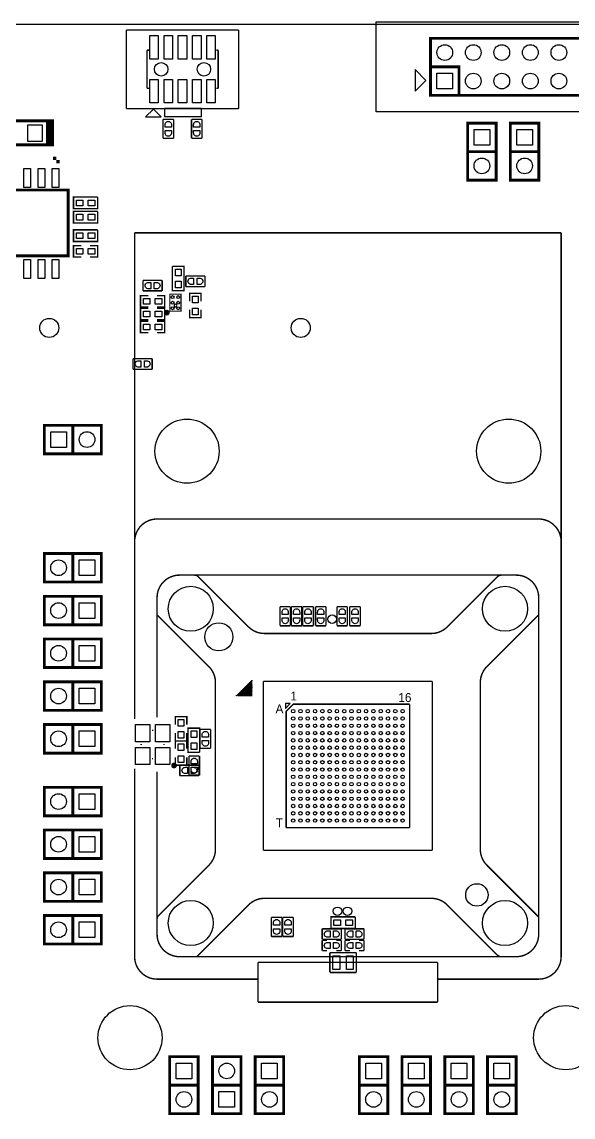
# Model space of a CAD drawing. Extents: x -163 to 81, y -104 to 74.
# Drawn here: x -29 to 20.1, y -31.3 to 66.3 of the extents above; entities that cross this region are included whole.
import ezdxf
from ezdxf.enums import TextEntityAlignment as Align

# ---------------------------------------------------------------- set-up
doc = ezdxf.new("R2010")
doc.units = 0
for name, color, linetype in [('BG_OUTLINE', 254, 'CONTINUOUS'), ('PG_DISPLAY_TOP', 85, 'CONTINUOUS'), ('PG_SILKSCREEN_TOP', 7, 'CONTINUOUS'), ('PIN_TOP', 143, 'CONTINUOUS')]:
    doc.layers.add(name, color=color, linetype=linetype)

msp = doc.modelspace()

# ---------------------------------------------------------------- linework, layer by layer
at = {"layer": 'BG_OUTLINE'}
msp.add_lwpolyline([(-125.323854, -63.92799), (74.676, -63.92799), (74.676, 66.072004), (-125.323854, 66.072004)], close=True, dxfattribs=at)
at = {"layer": 'PG_DISPLAY_TOP'}
for points in [[(2.52603, 66.294), (32.52597, 66.294)], [(2.52603, 58.294016), (2.52603, 66.294)], [(32.52597, 58.294016), (2.52603, 58.294016)]]:
    msp.add_lwpolyline(points, dxfattribs=at)
at = {"layer": 'PG_SILKSCREEN_TOP'}
for points, const_width in [([(-19.73199, 65.572132), (-19.73199, 58.571892)], 0.127), ([(-9.73201, 65.572132), (-19.73199, 65.572132)], 0.127), ([(-9.73201, 58.571892), (-9.73201, 65.572132)], 0.127), ([(7.366, 64.834008), (27.686, 64.834008), (27.686, 59.754008), (7.366, 59.754008), (7.366, 64.834008)], 0.254), ([(-17.907, 60.37199), (-17.907, 63.772034)], 0.127), ([(-17.907, 63.772034), (-17.731994, 63.772034)], 0.127), ([(-11.732006, 63.772034), (-11.557, 63.772034)], 0.127), ([(-11.557, 63.772034), (-11.557, 60.37199)], 0.127), ([(7.366, 62.294008), (9.906, 62.294008), (9.906, 59.754008)], 0.254), ([(-17.731994, 60.37199), (-17.907, 60.37199)], 0.127), ([(-11.557, 60.37199), (-11.732006, 60.37199)], 0.127), ([(-19.73199, 58.571892), (-9.73201, 58.571892)], 0.127), ([(-26.5938, 57.4802), (-30.9372, 57.4802), (-30.9372, 55.3466), (-26.5684, 55.3466), (-26.5684, 57.4802), (-26.7716, 57.4802), (-26.7716, 55.3974)], 0.254), ([(-26.5684, 55.3466), (-26.3144, 55.3466), (-26.3144, 57.4802), (-26.7716, 57.4802)], 0.254), ([(-16.4719, 55.9181), (-16.4719, 57.6199)], 0.127), ([(-16.4719, 57.6199), (-15.5321, 57.6199)], 0.127), ([(-15.5321, 55.9181), (-15.5321, 57.6199)], 0.127), ([(-13.9319, 55.9181), (-13.9319, 57.6199)], 0.127), ([(-13.9319, 57.6199), (-12.9921, 57.6199)], 0.127), ([(-12.9921, 55.9181), (-12.9921, 57.6199)], 0.127), ([(13.208, 57.277), (13.208, 52.197), (10.668, 52.197), (10.668, 57.277), (13.208, 57.277)], 0.254), ([(17.018, 57.277), (17.018, 52.197), (14.478, 52.197), (14.478, 57.277), (17.018, 57.277)], 0.254), ([(-16.4719, 55.9181), (-15.5321, 55.9181)], 0.127), ([(-13.9319, 55.9181), (-12.9921, 55.9181)], 0.127), ([(13.208, 54.737), (10.668, 54.737)], 0.254), ([(17.018, 54.737), (14.478, 54.737)], 0.254), ([(-25.9715, 53.992018), (-25.9715, 53.978048), (-25.974548, 53.978048)], 0.599948), ([(-24.919686, 49.76495), (-24.919686, 45.451014), (-30.969458, 45.451014), (-30.969458, 51.32197), (-24.919686, 51.32197), (-24.919686, 49.76495)], 0.249936), ([(-22.2885, 50.6857), (-24.4475, 50.6857), (-24.4475, 49.6443), (-22.2885, 49.6443), (-22.2885, 50.67808)], 0.127), ([(-22.2885, 49.4157), (-24.4475, 49.4157), (-24.4475, 48.3743), (-22.2885, 48.3743), (-22.2885, 49.40808)], 0.127), ([(-22.2885, 47.7647), (-24.4475, 47.7647), (-24.4475, 46.7233), (-22.2885, 46.7233), (-22.2885, 47.75708)], 0.127), ([(18.999962, 47.500032), (-18.999962, 47.500032)], 0.127), ([(-18.999962, 47.500032), (-18.999962, 8.400034)], 0.127), ([(18.999962, 47.500032), (18.999962, 8.400034)], 0.127), ([(-23.749, 46.355), (-24.4475, 46.355), (-24.4475, 45.339), (-23.749, 45.339)], 0.127), ([(-22.987, 46.355), (-22.2885, 46.355), (-22.2885, 45.339), (-22.987, 45.339)], 0.127), ([(-15.6337, 44.5135), (-15.6337, 42.3545), (-14.5923, 42.3545), (-14.5923, 44.5135), (-15.62608, 44.5135)], 0.127), ([(-16.5481, 43.2689), (-18.2499, 43.2689)], 0.127), ([(-18.2499, 42.3291), (-18.2499, 43.2689)], 0.127), ([(-16.5481, 42.3291), (-16.5481, 43.2689)], 0.127), ([(-14.4399, 43.6499), (-12.7381, 43.6499)], 0.127), ([(-14.4399, 43.6499), (-14.4399, 42.7101)], 0.127), ([(-12.7381, 43.6499), (-12.7381, 42.7101)], 0.127), ([(-17.78, 41.91), (-18.4785, 41.91), (-18.4785, 40.894), (-17.78, 40.894)], 0.127), ([(-16.5481, 42.3291), (-18.2499, 42.3291)], 0.127), ([(-17.018, 41.91), (-16.3195, 41.91), (-16.3195, 40.894), (-17.018, 40.894)], 0.127), ([(-15.867126, 42.025062), (-15.867126, 40.524938), (-14.866874, 40.524938), (-14.866874, 42.025062), (-15.867126, 42.025062)], 0.100076), ([(-14.4399, 42.7101), (-12.7381, 42.7101)], 0.127), ([(-14.097, 41.402), (-14.097, 42.1005), (-13.081, 42.1005), (-13.081, 41.402)], 0.127), ([(-17.78, 40.767), (-18.4785, 40.767), (-18.4785, 39.751), (-17.78, 39.751)], 0.127), ([(-17.018, 40.767), (-16.3195, 40.767), (-16.3195, 39.751), (-17.018, 39.751)], 0.127), ([(-14.097, 40.64), (-14.097, 39.9415), (-13.081, 39.9415), (-13.081, 40.64)], 0.127), ([(-17.78, 38.608), (-18.4785, 38.608), (-18.4785, 39.624), (-17.78, 39.624)], 0.127), ([(-17.018, 38.608), (-16.3195, 38.608), (-16.3195, 39.624), (-17.018, 39.624)], 0.127), ([(-17.4371, 36.2839), (-19.1389, 36.2839)], 0.127), ([(-19.1389, 35.3441), (-19.1389, 36.2839)], 0.127), ([(-17.4371, 35.3441), (-17.4371, 36.2839)], 0.127), ([(-17.4371, 35.3441), (-19.1389, 35.3441)], 0.127), ([(-27.051, 30.353), (-21.971, 30.353), (-21.971, 27.813), (-27.051, 27.813), (-27.051, 30.353)], 0.254), ([(-24.511, 30.353), (-24.511, 27.813)], 0.254), ([(16.999966, 21.999956), (-16.999966, 21.999956)], 0.127), ([(-18.999962, 19.99996), (-18.999962, 4.191)], 0.127), ([(18.999962, 19.99996), (18.999962, -16.999966)], 0.127), ([(-21.971, 16.383), (-27.051, 16.383), (-27.051, 18.923), (-21.971, 18.923), (-21.971, 16.383)], 0.254), ([(-24.511, 16.383), (-24.511, 18.923)], 0.254), ([(-14.99997, 16.999966), (-13.67155, 16.999966)], 0.127), ([(-13.67155, 16.999966), (13.67155, 16.999966)], 0.127), ([(-13.317982, 16.853662), (-8.850122, 12.385802)], 0.127), ([(8.850376, 12.385802), (13.317982, 16.853662)], 0.127), ([(13.67155, 16.999966), (14.99997, 16.999966)], 0.127), ([(-21.971, 12.573), (-27.051, 12.573), (-27.051, 15.113), (-21.971, 15.113), (-21.971, 12.573)], 0.254), ([(-24.511, 12.573), (-24.511, 15.113)], 0.254), ([(-16.999966, 13.46454), (-16.999966, 14.99997)], 0.127), ([(16.999966, 14.99997), (16.999966, 13.46454)], 0.127), ([(-6.0579, 12.4841), (-6.0579, 14.1859)], 0.127), ([(-6.0579, 14.1859), (-5.1181, 14.1859)], 0.127), ([(-5.1181, 12.4841), (-5.1181, 14.1859)], 0.127), ([(-5.0419, 12.4841), (-5.0419, 14.1859)], 0.127), ([(-5.0419, 14.1859), (-4.1021, 14.1859)], 0.127), ([(-4.1021, 12.4841), (-4.1021, 14.1859)], 0.127), ([(-4.0259, 12.4841), (-4.0259, 14.1859)], 0.127), ([(-4.0259, 14.1859), (-3.0861, 14.1859)], 0.127), ([(-3.0861, 12.4841), (-3.0861, 14.1859)], 0.127), ([(-2.8829, 12.4841), (-2.8829, 14.1859)], 0.127), ([(-2.8829, 14.1859), (-1.9431, 14.1859)], 0.127), ([(-1.9431, 12.4841), (-1.9431, 14.1859)], 0.127), ([(-0.9779, 12.4841), (-0.9779, 14.1859)], 0.127), ([(-0.9779, 14.1859), (-0.0381, 14.1859)], 0.127), ([(-0.0381, 12.4841), (-0.0381, 14.1859)], 0.127), ([(0.1651, 12.4841), (0.1651, 14.1859)], 0.127), ([(0.1651, 14.1859), (1.1049, 14.1859)], 0.127), ([(1.1049, 12.4841), (1.1049, 14.1859)], 0.127), ([(-16.999966, 4.318), (-16.999966, 13.46454)], 0.127), ([(-12.385802, 8.850376), (-16.999966, 13.46454)], 0.127), ([(16.999966, 13.46454), (12.385802, 8.850376)], 0.127), ([(16.999966, 13.46454), (16.999966, -13.46454)], 0.127), ([(-7.436104, 11.800078), (7.436104, 11.800078)], 0.127), ([(-6.0579, 12.4841), (-5.1181, 12.4841)], 0.127), ([(-5.0419, 12.4841), (-4.1021, 12.4841)], 0.127), ([(-4.0259, 12.4841), (-3.0861, 12.4841)], 0.127), ([(-2.8829, 12.4841), (-1.9431, 12.4841)], 0.127), ([(-0.9779, 12.4841), (-0.0381, 12.4841)], 0.127), ([(0.1651, 12.4841), (1.1049, 12.4841)], 0.127), ([(-21.971, 8.763), (-27.051, 8.763), (-27.051, 11.303), (-21.971, 11.303), (-21.971, 8.763)], 0.254), ([(-24.511, 8.763), (-24.511, 11.303)], 0.254), ([(-21.971, 4.953), (-27.051, 4.953), (-27.051, 7.493), (-21.971, 7.493), (-21.971, 4.953)], 0.254), ([(-24.511, 4.953), (-24.511, 7.493)], 0.254), ([(-11.799824, -7.436104), (-11.799824, 7.436104)], 0.127), ([(-8.560816, 7.591298), (-8.558276, 7.591298), (-8.558276, 6.25221), (-9.774174, 6.25221), (-9.774174, 6.377686), (-8.560816, 7.591298), (-8.586216, 7.591298), (-9.915652, 6.261608), (-9.917938, 6.261608), (-9.908286, 6.25221), (-8.68426, 6.25221), (-8.56488, 6.37159), (-8.56488, 6.480048), (-8.569198, 6.484366), (-8.7757, 6.277864), (-8.7757, 6.273546), (-8.852154, 6.273546), (-8.877808, 6.2992), (-8.609584, 6.567424), (-8.581898, 6.567424), (-8.845804, 6.303518), (-9.74217, 6.303518), (-9.680448, 6.364986), (-8.837422, 6.364986), (-8.89889, 6.426708), (-9.67613, 6.426708), (-9.661398, 6.441694), (-8.686292, 6.441694), (-8.754364, 6.51002), (-9.565386, 6.51002), (-9.516618, 6.558788), (-8.63092, 6.558788), (-8.679688, 6.60781), (-9.456928, 6.60781), (-9.443974, 6.62051), (-8.581898, 6.62051), (-8.662924, 6.701536), (-9.375902, 6.701536), (-9.348216, 6.729222), (-8.594598, 6.729222), (-8.664702, 6.799326), (-9.29513, 6.799326), (-9.263126, 6.83133), (-8.598916, 6.83133), (-8.628634, 6.861048), (-9.190736, 6.861048), (-9.1313, 6.920738), (-8.592566, 6.920738), (-8.647938, 6.97611), (-9.079992, 6.97611), (-9.028938, 7.027164), (-8.579866, 7.027164), (-8.626602, 7.0739), (-9.007602, 7.0739), (-8.954516, 7.12724), (-8.590534, 7.12724), (-8.645906, 7.182612), (-8.899144, 7.182612), (-8.843772, 7.237984), (-8.581898, 7.237984), (-8.634984, 7.291324), (-8.78205, 7.291324), (-8.730996, 7.342378), (-8.607552, 7.342378), (-8.660638, 7.395464), (-8.69696, 7.395464), (-8.634984, 7.457186), (-8.62457, 7.457186)], 0.100076), ([(-7.532116, -7.532116), (-7.532116, 7.532116)], 0.127), ([(-7.532116, 7.532116), (7.532116, 7.532116)], 0.127), ([(7.532116, 7.532116), (7.532116, -7.532116)], 0.127), ([(11.800078, -7.436104), (11.800078, 7.436104)], 0.127), ([(-5.500116, -5.500116), (-5.500116, 4.865116), (-4.865116, 5.500116), (5.500116, 5.500116)], 0.127), ([(5.500116, -5.500116), (5.500116, 5.500116)], 0.127), ([(-14.351, 3.683), (-14.351, 4.3815), (-15.367, 4.3815), (-15.367, 3.683)], 0.127), ([(-21.971, 1.143), (-27.051, 1.143), (-27.051, 3.683), (-21.971, 3.683), (-21.971, 1.143)], 0.254), ([(-24.511, 1.143), (-24.511, 3.683)], 0.254), ([(-17.4498, 3.175), (-17.3482, 3.175)], 0.127), ([(-14.351, 2.921), (-14.351, 2.2225), (-15.367, 2.2225), (-15.367, 2.921)], 0.127), ([(-13.1953, 1.2065), (-13.1953, 3.3655), (-14.2367, 3.3655), (-14.2367, 1.2065), (-13.20292, 1.2065)], 0.127), ([(-13.1699, 1.5621), (-13.1699, 3.2639)], 0.127), ([(-13.1699, 3.2639), (-12.2301, 3.2639)], 0.127), ([(-12.2301, 1.5621), (-12.2301, 3.2639)], 0.127), ([(-18.415, 1.8542), (-18.415, 1.9558)], 0.127), ([(-16.383, 1.8542), (-16.383, 1.9558)], 0.127), ([(-15.367, 1.524), (-15.367, 2.2225), (-14.351, 2.2225), (-14.351, 1.524)], 0.127), ([(-13.1699, 1.5621), (-12.2301, 1.5621)], 0.127), ([(-17.4498, 0.635), (-17.3736, 0.635)], 0.127), ([(-15.367, 0.762), (-15.367, 0.0635), (-14.351, 0.0635), (-14.351, 0.762)], 0.127), ([(-13.2715, 0.0635), (-14.9733, 0.0635)], 0.127), ([(-14.9733, -0.8763), (-14.9733, 0.0635)], 0.127), ([(-14.1605, -0.8255), (-14.1605, 0.8763)], 0.127), ([(-14.1605, 0.8763), (-13.2207, 0.8763)], 0.127), ([(-13.2715, -0.8763), (-13.2715, 0.0635)], 0.127), ([(-13.2207, -0.8255), (-13.2207, 0.8763)], 0.127), ([(-18.999962, -0.254), (-18.999962, -16.999966)], 0.127), ([(-16.999966, -13.67155), (-16.999966, -0.508)], 0.127), ([(-13.2715, -0.8763), (-14.9733, -0.8763)], 0.127), ([(-14.1605, -0.8255), (-13.2207, -0.8255)], 0.127), ([(-21.971, -4.445), (-27.051, -4.445), (-27.051, -1.905), (-21.971, -1.905), (-21.971, -4.445)], 0.254), ([(-24.511, -4.445), (-24.511, -1.905)], 0.254), ([(-21.971, -8.255), (-27.051, -8.255), (-27.051, -5.715), (-21.971, -5.715), (-21.971, -8.255)], 0.254), ([(-24.511, -8.255), (-24.511, -5.715)], 0.254), ([(-5.500116, -5.500116), (5.500116, -5.500116)], 0.127), ([(7.532116, -7.532116), (-7.532116, -7.532116)], 0.127), ([(-21.971, -12.065), (-27.051, -12.065), (-27.051, -9.525), (-21.971, -9.525), (-21.971, -12.065)], 0.254), ([(-24.511, -12.065), (-24.511, -9.525)], 0.254), ([(-16.853408, -13.317982), (-12.385802, -8.850122)], 0.127), ([(12.385802, -8.850122), (16.999966, -13.46454)], 0.127), ([(-8.850122, -12.385802), (-13.46454, -16.999966)], 0.127), ([(-7.436104, -11.799824), (7.436104, -11.799824)], 0.127), ([(13.317982, -16.853408), (8.850376, -12.385802)], 0.127), ([(-21.971, -15.875), (-27.051, -15.875), (-27.051, -13.335), (-21.971, -13.335), (-21.971, -15.875)], 0.254), ([(-24.511, -15.875), (-24.511, -13.335)], 0.254), ([(-16.999966, -14.99997), (-16.999966, -13.67155)], 0.127), ([(-5.8801, -13.5001), (-6.8199, -13.5001)], 0.127), ([(-6.8199, -13.5001), (-6.8199, -15.2019)], 0.127), ([(-5.8801, -13.5001), (-5.8801, -15.2019)], 0.127), ([(-4.8641, -13.5001), (-5.8039, -13.5001)], 0.127), ([(-5.8039, -13.5001), (-5.8039, -15.2019)], 0.127), ([(-4.8641, -13.5001), (-4.8641, -15.2019)], 0.127), ([(0.655828, -13.4493), (-1.503172, -13.4493), (-1.503172, -14.4907), (0.655828, -14.4907), (0.655828, -13.45692)], 0.127), ([(16.999966, -13.46454), (16.999966, -14.99997)], 0.127), ([(-0.588772, -14.5161), (-2.290572, -14.5161)], 0.127), ([(-2.290572, -15.4559), (-2.290572, -14.5161)], 0.127), ([(-0.588772, -15.4559), (-0.588772, -14.5161)], 0.127), ([(-0.258572, -14.5161), (1.443228, -14.5161)], 0.127), ([(-0.258572, -14.5161), (-0.258572, -15.4559)], 0.127), ([(1.443228, -14.5161), (1.443228, -15.4559)], 0.127), ([(-5.8801, -15.2019), (-6.8199, -15.2019)], 0.127), ([(-4.8641, -15.2019), (-5.8039, -15.2019)], 0.127), ([(-0.588772, -15.4559), (-2.290572, -15.4559)], 0.127), ([(-2.290572, -16.4719), (-2.290572, -15.5321)], 0.127), ([(-1.846072, -15.5321), (-2.290572, -15.5321)], 0.127), ([(-0.588772, -15.5321), (-1.033272, -15.5321)], 0.127), ([(-0.588772, -16.4719), (-0.588772, -15.5321)], 0.127), ([(-0.258572, -15.4559), (1.443228, -15.4559)], 0.127), ([(-0.258572, -15.5321), (0.185928, -15.5321)], 0.127), ([(-0.258572, -15.5321), (-0.258572, -16.4719)], 0.127), ([(0.998728, -15.5321), (1.443228, -15.5321)], 0.127), ([(1.443228, -15.5321), (1.443228, -16.4719)], 0.127), ([(-1.846072, -16.4719), (-2.290572, -16.4719)], 0.127), ([(-1.604518, -18.406872), (-1.604518, -16.644874)], 0.127), ([(-1.604518, -16.644874), (0.757428, -16.644874)], 0.127), ([(-0.588772, -16.4719), (-1.033272, -16.4719)], 0.127), ([(-0.258572, -16.4719), (0.185928, -16.4719)], 0.127), ([(0.757428, -16.644874), (0.757428, -18.406872)], 0.127), ([(0.998728, -16.4719), (1.443228, -16.4719)], 0.127), ([(-13.46454, -16.999966), (-14.99997, -16.999966)], 0.127), ([(13.67155, -16.999966), (-13.46454, -16.999966)], 0.127), ([(7.999984, -17.499838), (-7.999984, -17.499838)], 0.127), ([(-7.999984, -17.499838), (-7.999984, -21.049996)], 0.127), ([(7.999984, -17.499838), (7.999984, -21.049996)], 0.127), ([(14.99997, -16.999966), (13.67155, -16.999966)], 0.127), ([(0.757428, -18.406872), (-1.604518, -18.406872)], 0.127), ([(-7.999984, -18.999962), (-16.999966, -18.999962)], 0.127), ([(16.999966, -18.999962), (7.999984, -18.999962)], 0.127), ([(7.999984, -21.049996), (-7.999984, -21.049996)], 0.127), ([(-13.335, -25.908), (-13.335, -30.988), (-15.875, -30.988), (-15.875, -25.908), (-13.335, -25.908)], 0.254), ([(-12.065, -30.988), (-12.065, -25.908), (-9.525, -25.908), (-9.525, -30.988), (-12.065, -30.988)], 0.254), ([(-5.715, -25.908), (-5.715, -30.988), (-8.255, -30.988), (-8.255, -25.908), (-5.715, -25.908)], 0.254), ([(3.556, -25.908), (3.556, -30.988), (1.016, -30.988), (1.016, -25.908), (3.556, -25.908)], 0.254), ([(7.366, -25.908), (7.366, -30.988), (4.826, -30.988), (4.826, -25.908), (7.366, -25.908)], 0.254), ([(11.176, -25.908), (11.176, -30.988), (8.636, -30.988), (8.636, -25.908), (11.176, -25.908)], 0.254), ([(14.986, -25.908), (14.986, -30.988), (12.446, -30.988), (12.446, -25.908), (14.986, -25.908)], 0.254), ([(-13.335, -28.448), (-15.875, -28.448)], 0.254), ([(-12.065, -28.448), (-9.525, -28.448)], 0.254), ([(-5.715, -28.448), (-8.255, -28.448)], 0.254), ([(3.556, -28.448), (1.016, -28.448)], 0.254), ([(7.366, -28.448), (4.826, -28.448)], 0.254), ([(11.176, -28.448), (8.636, -28.448)], 0.254), ([(14.986, -28.448), (12.446, -28.448)], 0.254)]:
    msp.add_lwpolyline(points, dxfattribs=dict(at, const_width=const_width))
for points in [[(6.955536, 61.087), (5.998464, 62.044072), (5.998464, 60.129928)], [(-16.331946, 58.571892), (-16.331946, 57.872122), (-13.031978, 57.872122), (-13.031978, 58.571892)], [(-17.331944, 58.522108), (-18.031968, 57.822084), (-16.63192, 57.822084)], [(-5.563616, 5.563616), (-5.563616, 5.128006), (-5.128006, 5.563616)]]:
    msp.add_lwpolyline(points, close=True, dxfattribs=at)
msp.add_lwpolyline([(-15.241778, 41.025064, 1), (-15.492222, 41.024936, 1)], format="xyb", close=True, dxfattribs=at)
for points, const_width in [([(-16.002, 40.386, 1.000339), (-16.256254, 40.385746, 0.999661), (-16.002, 40.386)], 0.254), ([(-16.999966, 21.999956, 0.41422), (-18.999962, 19.99996)], 0.127), ([(18.999962, 19.99996, 0.41423), (16.999966, 21.999956)], 0.127), ([(-14.99997, 16.999966, 0.414219), (-16.999966, 14.99997)], 0.127), ([(-13.317982, 16.853662, 0.198897), (-13.67155, 16.999966)], 0.127), ([(13.67155, 16.999966, 0.198886), (13.317982, 16.853662)], 0.127), ([(16.999966, 14.99997, 0.414236), (14.99997, 16.999966)], 0.127), ([(-8.850122, 12.385802, 0.198886), (-7.436104, 11.800078)], 0.127), ([(7.436104, 11.800078, 0.198915), (8.850376, 12.385802)], 0.127), ([(-11.799824, 7.436104, 0.198926), (-12.385802, 8.850376)], 0.127), ([(12.385802, 8.850376, 0.198915), (11.800078, 7.436104)], 0.127), ([(-15.355824, 0.037084, 1.000339), (-15.610078, 0.03683, 0.999661), (-15.355824, 0.037084)], 0.254), ([(-12.385802, -8.850122, 0.198896), (-11.799824, -7.436104)], 0.127), ([(11.800078, -7.436104, 0.198886), (12.385802, -8.850122)], 0.127), ([(-7.436104, -11.799824, 0.198896), (-8.850122, -12.385802)], 0.127), ([(8.850376, -12.385802, 0.198926), (7.436104, -11.799824)], 0.127), ([(-16.853408, -13.317982, 0.198952), (-16.999966, -13.67155)], 0.127), ([(-16.999966, -14.99997, 0.414207), (-14.99997, -16.999966)], 0.127), ([(14.99997, -16.999966, 0.414219), (16.999966, -14.99997)], 0.127), ([(-18.999962, -16.999966, 0.41421), (-16.999966, -18.999962)], 0.127), ([(13.317982, -16.853408, 0.198942), (13.67155, -16.999966)], 0.127), ([(16.999966, -18.999962, 0.41422), (18.999962, -16.999966)], 0.127)]:
    msp.add_lwpolyline(points, format="xyb", dxfattribs=dict(at, const_width=const_width))
at = {"layer": 'PIN_TOP'}
for points in [[(-17.653, 62.96787), (-17.653, 65.07607), (-16.891, 65.07607), (-16.891, 62.96787)], [(-16.383, 62.96787), (-16.383, 65.07607), (-15.621, 65.07607), (-15.621, 62.96787)], [(-15.113, 62.96787), (-15.113, 65.07607), (-14.351, 65.07607), (-14.351, 62.96787)], [(-13.843, 62.96787), (-13.843, 65.07607), (-13.081, 65.07607), (-13.081, 62.96787)], [(-12.573, 62.96787), (-12.573, 65.07607), (-11.811, 65.07607), (-11.811, 62.96787)], [(7.9375, 60.325508), (7.9375, 61.722508), (9.3345, 61.722508), (9.3345, 60.325508)], [(-17.653, 59.067954), (-17.653, 61.176154), (-16.891, 61.176154), (-16.891, 59.067954)], [(-16.383, 59.067954), (-16.383, 61.176154), (-15.621, 61.176154), (-15.621, 59.067954)], [(-15.113, 59.067954), (-15.113, 61.176154), (-14.351, 61.176154), (-14.351, 59.067954)], [(-13.843, 59.067954), (-13.843, 61.176154), (-13.081, 61.176154), (-13.081, 59.067954)], [(-12.573, 59.067954), (-12.573, 61.176154), (-11.811, 61.176154), (-11.811, 59.067954)], [(-27.23134, 57.1373), (-27.23134, 55.6387), (-28.52674, 55.6387), (-28.52674, 57.1373)], [(11.2395, 56.7055), (12.6365, 56.7055), (12.6365, 55.3085), (11.2395, 55.3085)], [(15.0495, 56.7055), (16.4465, 56.7055), (16.4465, 55.3085), (15.0495, 55.3085)], [(-28.879546, 53.237003), (-28.279598, 53.237003), (-28.279598, 51.536981), (-28.879546, 51.536981)], [(-27.609546, 53.237003), (-27.009598, 53.237003), (-27.009598, 51.536981), (-27.609546, 51.536981)], [(-26.339546, 53.237003), (-25.739598, 53.237003), (-25.739598, 51.536981), (-26.339546, 51.536981)], [(-23.6093, 50.419), (-23.6093, 49.911), (-24.1935, 49.911), (-24.1935, 50.419)], [(-22.5425, 50.419), (-22.5425, 49.911), (-23.1267, 49.911), (-23.1267, 50.419)], [(-23.6093, 49.149), (-23.6093, 48.641), (-24.1935, 48.641), (-24.1935, 49.149)], [(-22.5425, 49.149), (-22.5425, 48.641), (-23.1267, 48.641), (-23.1267, 49.149)], [(-23.6093, 47.498), (-23.6093, 46.99), (-24.1935, 46.99), (-24.1935, 47.498)], [(-22.5425, 47.498), (-22.5425, 46.99), (-23.1267, 46.99), (-23.1267, 47.498)], [(-24.1935, 45.593), (-24.1935, 46.101), (-23.6093, 46.101), (-23.6093, 45.593)], [(-23.1267, 45.593), (-23.1267, 46.101), (-22.5425, 46.101), (-22.5425, 45.593)], [(-28.879546, 45.136943), (-28.279598, 45.136943), (-28.279598, 43.436921), (-28.879546, 43.436921)], [(-27.609546, 45.136943), (-27.009598, 45.136943), (-27.009598, 43.436921), (-27.609546, 43.436921)], [(-26.339546, 45.136943), (-25.739598, 45.136943), (-25.739598, 43.436921), (-26.339546, 43.436921)], [(-15.367, 44.2595), (-14.859, 44.2595), (-14.859, 43.6753), (-15.367, 43.6753)], [(-15.367, 43.1927), (-14.859, 43.1927), (-14.859, 42.6085), (-15.367, 42.6085)], [(-18.2245, 41.148), (-18.2245, 41.656), (-17.6403, 41.656), (-17.6403, 41.148)], [(-17.1577, 41.148), (-17.1577, 41.656), (-16.5735, 41.656), (-16.5735, 41.148)], [(-13.335, 41.2623), (-13.843, 41.2623), (-13.843, 41.8465), (-13.335, 41.8465)], [(-18.2245, 40.005), (-18.2245, 40.513), (-17.6403, 40.513), (-17.6403, 40.005)], [(-17.1577, 40.005), (-17.1577, 40.513), (-16.5735, 40.513), (-16.5735, 40.005)], [(-13.335, 40.1955), (-13.843, 40.1955), (-13.843, 40.7797), (-13.335, 40.7797)], [(-17.6403, 39.37), (-17.6403, 38.862), (-18.2245, 38.862), (-18.2245, 39.37)], [(-16.5735, 39.37), (-16.5735, 38.862), (-17.1577, 38.862), (-17.1577, 39.37)], [(-26.4795, 28.3845), (-26.4795, 29.7815), (-25.0825, 29.7815), (-25.0825, 28.3845)], [(-22.5425, 18.3515), (-22.5425, 16.9545), (-23.9395, 16.9545), (-23.9395, 18.3515)], [(-22.5425, 14.5415), (-22.5425, 13.1445), (-23.9395, 13.1445), (-23.9395, 14.5415)], [(-22.5425, 10.7315), (-22.5425, 9.3345), (-23.9395, 9.3345), (-23.9395, 10.7315)], [(-22.5425, 6.9215), (-22.5425, 5.5245), (-23.9395, 5.5245), (-23.9395, 6.9215)], [(-15.113, 4.1275), (-14.605, 4.1275), (-14.605, 3.5433), (-15.113, 3.5433)], [(-22.5425, 3.1115), (-22.5425, 1.7145), (-23.9395, 1.7145), (-23.9395, 3.1115)], [(-17.653, 3.683), (-17.653, 2.159), (-18.923, 2.159), (-18.923, 3.683)], [(-15.875, 3.683), (-15.875, 2.159), (-17.145, 2.159), (-17.145, 3.683)], [(-15.113, 3.0607), (-14.605, 3.0607), (-14.605, 2.4765), (-15.113, 2.4765)], [(-13.462, 2.5273), (-13.97, 2.5273), (-13.97, 3.1115), (-13.462, 3.1115)], [(-14.605, 1.3843), (-15.113, 1.3843), (-15.113, 1.9685), (-14.605, 1.9685)], [(-13.462, 1.4605), (-13.97, 1.4605), (-13.97, 2.0447), (-13.462, 2.0447)], [(-17.653, 1.651), (-17.653, 0.127), (-18.923, 0.127), (-18.923, 1.651)], [(-17.145, 0.127), (-17.145, 1.651), (-15.875, 1.651), (-15.875, 0.127)], [(-14.605, 0.3175), (-15.113, 0.3175), (-15.113, 0.9017), (-14.605, 0.9017)], [(-22.5425, -2.4765), (-22.5425, -3.8735), (-23.9395, -3.8735), (-23.9395, -2.4765)], [(-22.5425, -6.2865), (-22.5425, -7.6835), (-23.9395, -7.6835), (-23.9395, -6.2865)], [(-22.5425, -10.0965), (-22.5425, -11.4935), (-23.9395, -11.4935), (-23.9395, -10.0965)], [(-22.5425, -13.9065), (-22.5425, -15.3035), (-23.9395, -15.3035), (-23.9395, -13.9065)], [(-0.664972, -13.716), (-0.664972, -14.224), (-1.249172, -14.224), (-1.249172, -13.716)], [(0.401828, -13.716), (0.401828, -14.224), (-0.182372, -14.224), (-0.182372, -13.716)], [(-0.71882, -16.9164), (-0.71882, -18.1356), (-1.32842, -18.1356), (-1.32842, -16.9164)], [(0.481076, -16.9164), (0.481076, -18.1356), (-0.128524, -18.1356), (-0.128524, -16.9164)], [(-15.3035, -26.4795), (-13.9065, -26.4795), (-13.9065, -27.8765), (-15.3035, -27.8765)], [(-7.6835, -26.4795), (-6.2865, -26.4795), (-6.2865, -27.8765), (-7.6835, -27.8765)], [(1.5875, -26.4795), (2.9845, -26.4795), (2.9845, -27.8765), (1.5875, -27.8765)], [(5.3975, -26.4795), (6.7945, -26.4795), (6.7945, -27.8765), (5.3975, -27.8765)], [(9.2075, -26.4795), (10.6045, -26.4795), (10.6045, -27.8765), (9.2075, -27.8765)], [(13.0175, -26.4795), (14.4145, -26.4795), (14.4145, -27.8765), (13.0175, -27.8765)], [(-10.0965, -30.4165), (-11.4935, -30.4165), (-11.4935, -29.0195), (-10.0965, -29.0195)]]:
    msp.add_lwpolyline(points, close=True, dxfattribs=at)
for points in [[(-16.164814, 56.9214), (-16.2814, 56.9214), (-16.2814, 57.12333, -1.1), (-15.7226, 57.12333), (-15.7226, 56.9214)], [(-15.839186, 56.6166), (-15.7226, 56.6166), (-15.7226, 56.41467, -1.1), (-16.2814, 56.41467), (-16.2814, 56.6166)], [(-13.624814, 56.9214), (-13.7414, 56.9214), (-13.7414, 57.12333, -1.1), (-13.1826, 57.12333), (-13.1826, 56.9214)], [(-13.299186, 56.6166), (-13.1826, 56.6166), (-13.1826, 56.41467, -1.1), (-13.7414, 56.41467), (-13.7414, 56.6166)], [(-17.5514, 42.636186), (-17.5514, 42.5196), (-17.75333, 42.5196, -1.1), (-17.75333, 43.0784), (-17.5514, 43.0784)], [(-17.2466, 42.961814), (-17.2466, 43.0784), (-17.04467, 43.0784, -1.1), (-17.04467, 42.5196), (-17.2466, 42.5196)], [(-13.7414, 43.017186), (-13.7414, 42.9006), (-13.94333, 42.9006, -1.1), (-13.94333, 43.4594), (-13.7414, 43.4594)], [(-13.4366, 43.342814), (-13.4366, 43.4594), (-13.23467, 43.4594, -1.1), (-13.23467, 42.9006), (-13.4366, 42.9006)], [(-18.4404, 35.651186), (-18.4404, 35.5346), (-18.64233, 35.5346, -1.1), (-18.64233, 36.0934), (-18.4404, 36.0934)], [(-18.1356, 35.976814), (-18.1356, 36.0934), (-17.93367, 36.0934, -1.1), (-17.93367, 35.5346), (-18.1356, 35.5346)], [(-5.750814, 13.4874), (-5.8674, 13.4874), (-5.8674, 13.68933, -1.1), (-5.3086, 13.68933), (-5.3086, 13.4874)], [(-4.734814, 13.4874), (-4.8514, 13.4874), (-4.8514, 13.68933, -1.1), (-4.2926, 13.68933), (-4.2926, 13.4874)], [(-3.718814, 13.4874), (-3.8354, 13.4874), (-3.8354, 13.68933, -1.1), (-3.2766, 13.68933), (-3.2766, 13.4874)], [(-2.575814, 13.4874), (-2.6924, 13.4874), (-2.6924, 13.68933, -1.1), (-2.1336, 13.68933), (-2.1336, 13.4874)], [(-0.670814, 13.4874), (-0.7874, 13.4874), (-0.7874, 13.68933, -1.1), (-0.2286, 13.68933), (-0.2286, 13.4874)], [(0.472186, 13.4874), (0.3556, 13.4874), (0.3556, 13.68933, -1.1), (0.9144, 13.68933), (0.9144, 13.4874)], [(-5.425186, 13.1826), (-5.3086, 13.1826), (-5.3086, 12.98067, -1.1), (-5.8674, 12.98067), (-5.8674, 13.1826)], [(-4.409186, 13.1826), (-4.2926, 13.1826), (-4.2926, 12.98067, -1.1), (-4.8514, 12.98067), (-4.8514, 13.1826)], [(-3.393186, 13.1826), (-3.2766, 13.1826), (-3.2766, 12.98067, -1.1), (-3.8354, 12.98067), (-3.8354, 13.1826)], [(-2.250186, 13.1826), (-2.1336, 13.1826), (-2.1336, 12.98067, -1.1), (-2.6924, 12.98067), (-2.6924, 13.1826)], [(-0.345186, 13.1826), (-0.2286, 13.1826), (-0.2286, 12.98067, -1.1), (-0.7874, 12.98067), (-0.7874, 13.1826)], [(0.797814, 13.1826), (0.9144, 13.1826), (0.9144, 12.98067, -1.1), (0.3556, 12.98067), (0.3556, 13.1826)], [(-12.862814, 2.5654), (-12.9794, 2.5654), (-12.9794, 2.76733, -1.1), (-12.4206, 2.76733), (-12.4206, 2.5654)], [(-12.537186, 2.2606), (-12.4206, 2.2606), (-12.4206, 2.05867, -1.1), (-12.9794, 2.05867), (-12.9794, 2.2606)], [(-13.853414, 0.1778), (-13.97, 0.1778), (-13.97, 0.37973, -1.1), (-13.4112, 0.37973), (-13.4112, 0.1778)], [(-14.2748, -0.569214), (-14.2748, -0.6858), (-14.47673, -0.6858, -1.1), (-14.47673, -0.127), (-14.2748, -0.127)], [(-13.527786, -0.127), (-13.4112, -0.127), (-13.4112, -0.32893, -1.1), (-13.97, -0.32893), (-13.97, -0.127)], [(-13.97, -0.243586), (-13.97, -0.127), (-13.76807, -0.127, -1.1), (-13.76807, -0.6858), (-13.97, -0.6858)], [(-6.512814, -14.1986), (-6.6294, -14.1986), (-6.6294, -13.99667, -1.1), (-6.0706, -13.99667), (-6.0706, -14.1986)], [(-6.187186, -14.5034), (-6.0706, -14.5034), (-6.0706, -14.70533, -1.1), (-6.6294, -14.70533), (-6.6294, -14.5034)], [(-5.496814, -14.1986), (-5.6134, -14.1986), (-5.6134, -13.99667, -1.1), (-5.0546, -13.99667), (-5.0546, -14.1986)], [(-5.171186, -14.5034), (-5.0546, -14.5034), (-5.0546, -14.70533, -1.1), (-5.6134, -14.70533), (-5.6134, -14.5034)], [(-1.592072, -15.148814), (-1.592072, -15.2654), (-1.794002, -15.2654, -1.1), (-1.794002, -14.7066), (-1.592072, -14.7066)], [(-1.287272, -14.823186), (-1.287272, -14.7066), (-1.085342, -14.7066, -1.1), (-1.085342, -15.2654), (-1.287272, -15.2654)], [(0.439928, -15.148814), (0.439928, -15.2654), (0.237998, -15.2654, -1.1), (0.237998, -14.7066), (0.439928, -14.7066)], [(0.744728, -14.823186), (0.744728, -14.7066), (0.946658, -14.7066, -1.1), (0.946658, -15.2654), (0.744728, -15.2654)], [(-1.592072, -16.164814), (-1.592072, -16.2814), (-1.794002, -16.2814, -1.1), (-1.794002, -15.7226), (-1.592072, -15.7226)], [(-1.287272, -15.839186), (-1.287272, -15.7226), (-1.085342, -15.7226, -1.1), (-1.085342, -16.2814), (-1.287272, -16.2814)], [(0.439928, -16.164814), (0.439928, -16.2814), (0.237998, -16.2814, -1.1), (0.237998, -15.7226), (0.439928, -15.7226)], [(0.744728, -15.839186), (0.744728, -15.7226), (0.946658, -15.7226, -1.1), (0.946658, -16.2814), (0.744728, -16.2814)]]:
    msp.add_lwpolyline(points, format="xyb", close=True, dxfattribs=at)
for centre, radius in [((8.636, 63.564008), 0.6985), ((11.176, 63.564008), 0.6985), ((13.716, 63.564008), 0.6985), ((16.256, 63.564008), 0.6985), ((18.796, 63.564008), 0.6985), ((-16.637, 62.072012), 0.599948), ((-12.827, 62.072012), 0.599948), ((11.176, 61.024008), 0.6985), ((13.716, 61.024008), 0.6985), ((16.256, 61.024008), 0.6985), ((18.796, 61.024008), 0.6985), ((11.938, 53.467), 0.6985), ((15.748, 53.467), 0.6985), ((-15.616936, 41.775126), 0.127), ((-15.616936, 41.275), 0.127), ((-15.117064, 41.775126), 0.127), ((-15.117064, 41.275), 0.127), ((-15.616936, 40.774874), 0.127), ((-15.117064, 40.774874), 0.127), ((-26.60396, 39.029894), 0.850011), ((-4.203954, 39.029894), 0.850011), ((-14.330426, 28.042108), 2.8575), ((14.330172, 28.042108), 2.8575), ((-23.241, 29.083), 0.6985), ((-25.781, 17.653), 0.6985), ((-13.999972, 13.999972), 2.0066), ((13.999972, 13.999972), 2.0066), ((-25.781, 13.843), 0.6985), ((-11.49985, 11.500104), 1.253998), ((-1.397, 13.081), 0.381), ((-25.781, 10.033), 0.6985), ((-25.781, 6.223), 0.6985), ((-4.875022, 4.875022), 0.1524), ((-4.225036, 4.875022), 0.1524), ((-3.574796, 4.875022), 0.1524), ((-2.92481, 4.875022), 0.1524), ((-2.274824, 4.875022), 0.1524), ((-1.624838, 4.875022), 0.1524), ((-0.974852, 4.875022), 0.1524), ((-0.324866, 4.875022), 0.1524), ((0.32512, 4.875022), 0.1524), ((0.975106, 4.875022), 0.1524), ((1.625092, 4.875022), 0.1524), ((2.275078, 4.875022), 0.1524), ((2.925064, 4.875022), 0.1524), ((3.57505, 4.875022), 0.1524), ((4.225036, 4.875022), 0.1524), ((4.875022, 4.875022), 0.1524), ((-4.875022, 4.225036), 0.1524), ((-4.225036, 4.225036), 0.1524), ((-3.574796, 4.225036), 0.1524), ((-2.92481, 4.225036), 0.1524), ((-2.274824, 4.225036), 0.1524), ((-1.624838, 4.225036), 0.1524), ((-0.974852, 4.225036), 0.1524), ((-0.324866, 4.225036), 0.1524), ((0.32512, 4.225036), 0.1524), ((0.975106, 4.225036), 0.1524), ((1.625092, 4.225036), 0.1524), ((2.275078, 4.225036), 0.1524), ((2.925064, 4.225036), 0.1524), ((3.57505, 4.225036), 0.1524), ((4.225036, 4.225036), 0.1524), ((4.875022, 4.225036), 0.1524), ((-25.781, 2.413), 0.6985), ((-4.875022, 3.574796), 0.1524), ((-4.875022, 2.92481), 0.1524), ((-4.225036, 3.574796), 0.1524), ((-4.225036, 2.92481), 0.1524), ((-3.574796, 3.574796), 0.1524), ((-3.574796, 2.92481), 0.1524), ((-2.92481, 3.574796), 0.1524), ((-2.92481, 2.92481), 0.1524), ((-2.274824, 3.574796), 0.1524), ((-2.274824, 2.92481), 0.1524), ((-1.624838, 3.574796), 0.1524), ((-1.624838, 2.92481), 0.1524), ((-0.974852, 3.574796), 0.1524), ((-0.974852, 2.92481), 0.1524), ((-0.324866, 3.574796), 0.1524), ((-0.324866, 2.92481), 0.1524), ((0.32512, 3.574796), 0.1524), ((0.32512, 2.92481), 0.1524), ((0.975106, 3.574796), 0.1524), ((0.975106, 2.92481), 0.1524), ((1.625092, 3.574796), 0.1524), ((1.625092, 2.92481), 0.1524), ((2.275078, 3.574796), 0.1524), ((2.275078, 2.92481), 0.1524), ((2.925064, 3.574796), 0.1524), ((2.925064, 2.92481), 0.1524), ((3.57505, 3.574796), 0.1524), ((3.57505, 2.92481), 0.1524), ((4.225036, 3.574796), 0.1524), ((4.225036, 2.92481), 0.1524), ((4.875022, 3.574796), 0.1524), ((4.875022, 2.92481), 0.1524), ((-4.875022, 2.274824), 0.1524), ((-4.225036, 2.274824), 0.1524), ((-3.574796, 2.274824), 0.1524), ((-2.92481, 2.274824), 0.1524), ((-2.274824, 2.274824), 0.1524), ((-1.624838, 2.274824), 0.1524), ((-0.974852, 2.274824), 0.1524), ((-0.324866, 2.274824), 0.1524), ((0.32512, 2.274824), 0.1524), ((0.975106, 2.274824), 0.1524), ((1.625092, 2.274824), 0.1524), ((2.275078, 2.274824), 0.1524), ((2.925064, 2.274824), 0.1524), ((3.57505, 2.274824), 0.1524), ((4.225036, 2.274824), 0.1524), ((4.875022, 2.274824), 0.1524), ((-4.875022, 1.624838), 0.1524), ((-4.875022, 0.974852), 0.1524), ((-4.225036, 1.624838), 0.1524), ((-4.225036, 0.974852), 0.1524), ((-3.574796, 1.624838), 0.1524), ((-3.574796, 0.974852), 0.1524), ((-2.92481, 1.624838), 0.1524), ((-2.92481, 0.974852), 0.1524), ((-2.274824, 1.624838), 0.1524), ((-2.274824, 0.974852), 0.1524), ((-1.624838, 1.624838), 0.1524), ((-1.624838, 0.974852), 0.1524), ((-0.974852, 1.624838), 0.1524), ((-0.974852, 0.974852), 0.1524), ((-0.324866, 1.624838), 0.1524), ((-0.324866, 0.974852), 0.1524), ((0.32512, 1.624838), 0.1524), ((0.32512, 0.974852), 0.1524), ((0.975106, 1.624838), 0.1524), ((0.975106, 0.974852), 0.1524), ((1.625092, 1.624838), 0.1524), ((1.625092, 0.974852), 0.1524), ((2.275078, 1.624838), 0.1524), ((2.275078, 0.974852), 0.1524), ((2.925064, 1.624838), 0.1524), ((2.925064, 0.974852), 0.1524), ((3.57505, 1.624838), 0.1524), ((3.57505, 0.974852), 0.1524), ((4.225036, 1.624838), 0.1524), ((4.225036, 0.974852), 0.1524), ((4.875022, 1.624838), 0.1524), ((4.875022, 0.974852), 0.1524), ((-4.875022, 0.324866), 0.1524), ((-4.225036, 0.324866), 0.1524), ((-3.574796, 0.324866), 0.1524), ((-2.92481, 0.324866), 0.1524), ((-2.274824, 0.324866), 0.1524), ((-1.624838, 0.324866), 0.1524), ((-0.974852, 0.324866), 0.1524), ((-0.324866, 0.324866), 0.1524), ((0.32512, 0.324866), 0.1524), ((0.975106, 0.324866), 0.1524), ((1.625092, 0.324866), 0.1524), ((2.275078, 0.324866), 0.1524), ((2.925064, 0.324866), 0.1524), ((3.57505, 0.324866), 0.1524), ((4.225036, 0.324866), 0.1524), ((4.875022, 0.324866), 0.1524), ((-4.875022, -0.32512), 0.1524), ((-4.875022, -0.975106), 0.1524), ((-4.225036, -0.32512), 0.1524), ((-4.225036, -0.975106), 0.1524), ((-3.574796, -0.32512), 0.1524), ((-3.574796, -0.975106), 0.1524), ((-2.92481, -0.32512), 0.1524), ((-2.92481, -0.975106), 0.1524), ((-2.274824, -0.32512), 0.1524), ((-2.274824, -0.975106), 0.1524), ((-1.624838, -0.32512), 0.1524), ((-1.624838, -0.975106), 0.1524), ((-0.974852, -0.32512), 0.1524), ((-0.974852, -0.975106), 0.1524), ((-0.324866, -0.32512), 0.1524), ((-0.324866, -0.975106), 0.1524), ((0.32512, -0.32512), 0.1524), ((0.32512, -0.975106), 0.1524), ((0.975106, -0.32512), 0.1524), ((0.975106, -0.975106), 0.1524), ((1.625092, -0.32512), 0.1524), ((1.625092, -0.975106), 0.1524), ((2.275078, -0.32512), 0.1524), ((2.275078, -0.975106), 0.1524), ((2.925064, -0.32512), 0.1524), ((2.925064, -0.975106), 0.1524), ((3.57505, -0.32512), 0.1524), ((3.57505, -0.975106), 0.1524), ((4.225036, -0.32512), 0.1524), ((4.225036, -0.975106), 0.1524), ((4.875022, -0.32512), 0.1524), ((4.875022, -0.975106), 0.1524), ((-4.875022, -1.625092), 0.1524), ((-4.225036, -1.625092), 0.1524), ((-3.574796, -1.625092), 0.1524), ((-2.92481, -1.625092), 0.1524), ((-2.274824, -1.625092), 0.1524), ((-1.624838, -1.625092), 0.1524), ((-0.974852, -1.625092), 0.1524), ((-0.324866, -1.625092), 0.1524), ((0.32512, -1.625092), 0.1524), ((0.975106, -1.625092), 0.1524), ((1.625092, -1.625092), 0.1524), ((2.275078, -1.625092), 0.1524), ((2.925064, -1.625092), 0.1524), ((3.57505, -1.625092), 0.1524), ((4.225036, -1.625092), 0.1524), ((4.875022, -1.625092), 0.1524), ((-25.781, -3.175), 0.6985), ((-4.875022, -2.275078), 0.1524), ((-4.875022, -2.925064), 0.1524), ((-4.225036, -2.275078), 0.1524), ((-4.225036, -2.925064), 0.1524), ((-3.574796, -2.275078), 0.1524), ((-3.574796, -2.925064), 0.1524), ((-2.92481, -2.275078), 0.1524), ((-2.92481, -2.925064), 0.1524), ((-2.274824, -2.275078), 0.1524), ((-2.274824, -2.925064), 0.1524), ((-1.624838, -2.275078), 0.1524), ((-1.624838, -2.925064), 0.1524), ((-0.974852, -2.275078), 0.1524), ((-0.974852, -2.925064), 0.1524), ((-0.324866, -2.275078), 0.1524), ((-0.324866, -2.925064), 0.1524), ((0.32512, -2.275078), 0.1524), ((0.32512, -2.925064), 0.1524), ((0.975106, -2.275078), 0.1524), ((0.975106, -2.925064), 0.1524), ((1.625092, -2.275078), 0.1524), ((1.625092, -2.925064), 0.1524), ((2.275078, -2.275078), 0.1524), ((2.275078, -2.925064), 0.1524), ((2.925064, -2.275078), 0.1524), ((2.925064, -2.925064), 0.1524), ((3.57505, -2.275078), 0.1524), ((3.57505, -2.925064), 0.1524), ((4.225036, -2.275078), 0.1524), ((4.225036, -2.925064), 0.1524), ((4.875022, -2.275078), 0.1524), ((4.875022, -2.925064), 0.1524), ((-4.875022, -3.57505), 0.1524), ((-4.225036, -3.57505), 0.1524), ((-3.574796, -3.57505), 0.1524), ((-2.92481, -3.57505), 0.1524), ((-2.274824, -3.57505), 0.1524), ((-1.624838, -3.57505), 0.1524), ((-0.974852, -3.57505), 0.1524), ((-0.324866, -3.57505), 0.1524), ((0.32512, -3.57505), 0.1524), ((0.975106, -3.57505), 0.1524), ((1.625092, -3.57505), 0.1524), ((2.275078, -3.57505), 0.1524), ((2.925064, -3.57505), 0.1524), ((3.57505, -3.57505), 0.1524), ((4.225036, -3.57505), 0.1524), ((4.875022, -3.57505), 0.1524), ((-4.875022, -4.225036), 0.1524), ((-4.875022, -4.875022), 0.1524), ((-4.225036, -4.225036), 0.1524), ((-4.225036, -4.875022), 0.1524), ((-3.574796, -4.225036), 0.1524), ((-3.574796, -4.875022), 0.1524), ((-2.92481, -4.225036), 0.1524), ((-2.92481, -4.875022), 0.1524), ((-2.274824, -4.225036), 0.1524), ((-2.274824, -4.875022), 0.1524), ((-1.624838, -4.225036), 0.1524), ((-1.624838, -4.875022), 0.1524), ((-0.974852, -4.225036), 0.1524), ((-0.974852, -4.875022), 0.1524), ((-0.324866, -4.225036), 0.1524), ((-0.324866, -4.875022), 0.1524), ((0.32512, -4.225036), 0.1524), ((0.32512, -4.875022), 0.1524), ((0.975106, -4.225036), 0.1524), ((0.975106, -4.875022), 0.1524), ((1.625092, -4.225036), 0.1524), ((1.625092, -4.875022), 0.1524), ((2.275078, -4.225036), 0.1524), ((2.275078, -4.875022), 0.1524), ((2.925064, -4.225036), 0.1524), ((2.925064, -4.875022), 0.1524), ((3.57505, -4.225036), 0.1524), ((3.57505, -4.875022), 0.1524), ((4.225036, -4.225036), 0.1524), ((4.225036, -4.875022), 0.1524), ((4.875022, -4.225036), 0.1524), ((4.875022, -4.875022), 0.1524), ((-25.781, -6.985), 0.6985), ((-25.781, -10.795), 0.6985), ((11.500104, -11.49985), 1.0033), ((-13.999972, -13.999972), 2.0066), ((-0.931672, -12.954), 0.381), ((-0.042672, -12.954), 0.381), ((13.999972, -13.999972), 2.0066), ((-25.781, -14.605), 0.6985), ((-19.410426, -24.219408), 2.8575), ((19.410172, -24.219408), 2.8575), ((-10.795, -27.178), 0.6985), ((-14.605, -29.718), 0.6985), ((-6.985, -29.718), 0.6985), ((2.286, -29.718), 0.6985), ((6.096, -29.718), 0.6985), ((9.906, -29.718), 0.6985), ((13.716, -29.718), 0.6985)]:
    msp.add_circle(centre, radius, dxfattribs=at)

# ---------------------------------------------------------------- texts
at = {"layer": 'PG_SILKSCREEN_TOP'}
for s, p in [('1', (-4.826, 5.8293)), ('16', (5.08, 5.7023)), ('A', (-6.096, 4.6863)), ('T', (-6.096, -5.4737))]:
    msp.add_text(s, height=0.7874, dxfattribs=at).set_placement(p, align=Align.CENTER)

doc.saveas('drawing.dxf')
